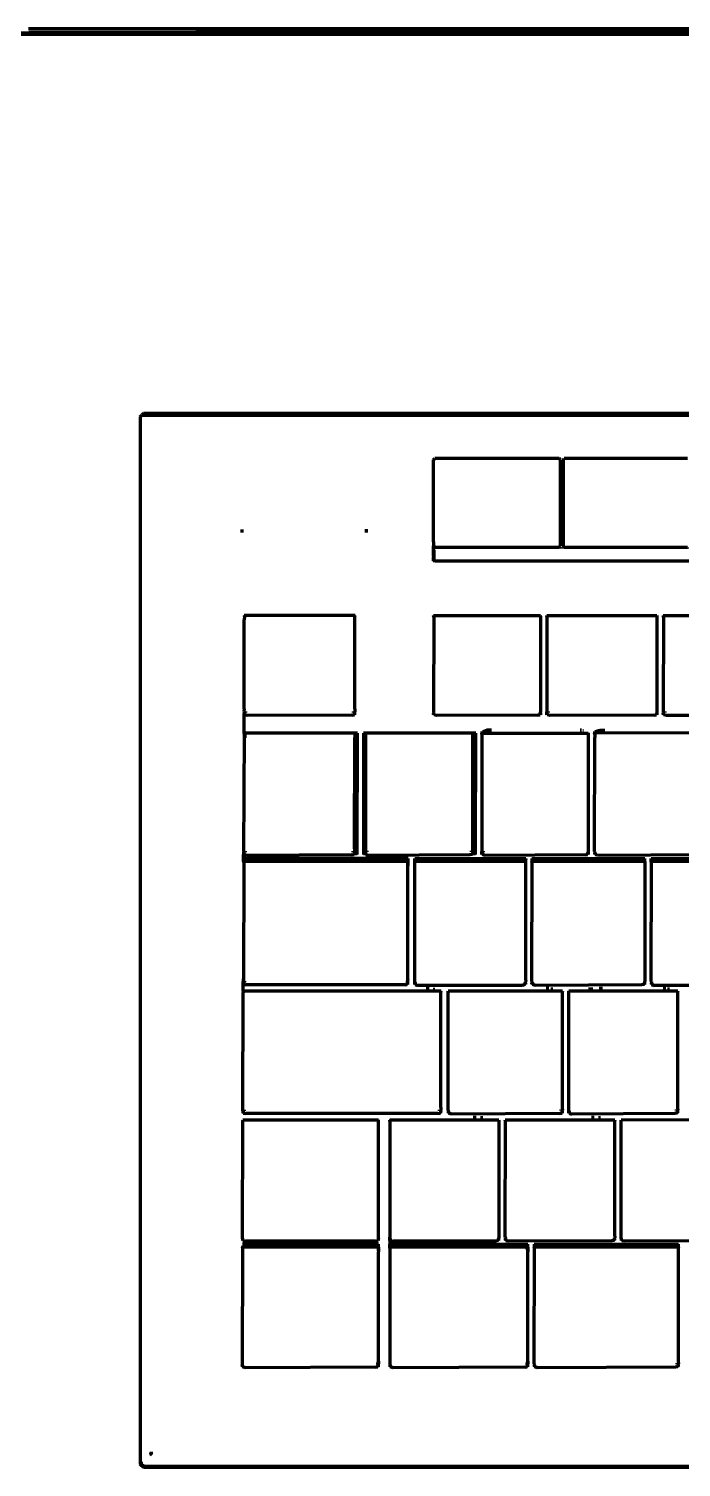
# Model space of a CAD drawing. Header units: millimetres. Extents: x 4307 to 31003, y 2809 to 20009.
# Drawn here: x 13671.7 to 13743.6, y 8685.8 to 8844.1 of the extents above; entities that cross this region are included whole.
import ezdxf

# ---------------------------------------------------------------- set-up
doc = ezdxf.new("R2010")
doc.units = ezdxf.units.MM
doc.layers.add('ProfileEdges', color=7, linetype='Continuous')

msp = doc.modelspace()

# ---------------------------------------------------------------- linework, layer by layer
for p, q in [((13716.43, 8786.99), (13716.43, 8787.09)), ((13918.2, 8786.99), (13716.43, 8786.99)), ((13716.43, 8786.8), (13716.43, 8785.66)), ((13716.43, 8785.66), (13918.2, 8785.66)), ((13695.43, 8768.98), (13695.78, 8768.98)), ((13695.43, 8768.65), (13695.52, 8768.64)), ((13695.52, 8768.64), (13707.31, 8768.61)), ((13707.31, 8768.98), (13707.65, 8768.98)), ((13707.56, 8768.64), (13707.65, 8768.65)), ((13716.29, 8768.98), (13716.38, 8768.98)), ((13716.38, 8768.64), (13716.29, 8768.65)), ((13727.72, 8768.61), (13716.38, 8768.64)), ((13727.98, 8768.98), (13728.07, 8768.98)), ((13728.07, 8768.65), (13727.98, 8768.64)), ((13728.75, 8768.98), (13729.09, 8768.98)), ((13728.84, 8768.64), (13728.75, 8768.65)), ((13740.55, 8768.61), (13728.84, 8768.64)), ((13740.81, 8768.98), (13740.89, 8768.98)), ((13740.89, 8768.65), (13740.81, 8768.64)), ((13741.58, 8768.98), (13741.92, 8768.98)), ((13741.66, 8768.64), (13741.58, 8768.65)), ((13753.68, 8768.61), (13741.66, 8768.64)), ((13695.39, 8753.58), (13695.73, 8753.58)), ((13695.39, 8753.25), (13695.47, 8753.25)), ((13695.47, 8753.25), (13695.73, 8753.25)), ((13707.28, 8753.58), (13707.6, 8753.58)), ((13707.28, 8753.25), (13707.54, 8753.25)), ((13707.54, 8753.25), (13707.89, 8753.25)), ((13707.6, 8753.58), (13707.89, 8753.58)), ((13708.82, 8753.58), (13708.57, 8753.58)), ((13708.57, 8753.25), (13708.88, 8753.25)), ((13709.14, 8753.58), (13708.82, 8753.58)), ((13708.88, 8753.25), (13709.14, 8753.25)), ((13720.63, 8753.58), (13720.3, 8753.58)), ((13720.3, 8753.25), (13720.56, 8753.25)), ((13720.56, 8753.25), (13720.93, 8753.25)), ((13720.93, 8753.58), (13720.63, 8753.58)), ((13721.6, 8753.58), (13721.94, 8753.58)), ((13721.68, 8753.25), (13721.6, 8753.25)), ((13721.94, 8753.25), (13721.68, 8753.25)), ((13733.24, 8753.25), (13732.98, 8753.25)), ((13733.24, 8753.58), (13733.32, 8753.58)), ((13733.32, 8753.25), (13733.24, 8753.25)), ((13734.01, 8753.25), (13734.1, 8753.25)), ((13695.34, 8738.96), (13695.43, 8738.96)), ((13695.35, 8739.29), (13695.42, 8739.29)), ((13695.42, 8739.29), (13695.69, 8739.29)), ((13713.34, 8738.97), (13713.47, 8738.96)), ((13713.4, 8739.29), (13713.47, 8739.29)), ((13714.22, 8739.29), (13714.31, 8739.29)), ((13714.22, 8738.96), (13714.31, 8738.96)), ((13714.31, 8738.96), (13726.36, 8738.96)), ((13726.36, 8738.96), (13726.44, 8738.96)), ((13727.21, 8739.29), (13727.13, 8739.29)), ((13727.13, 8738.96), (13727.21, 8738.96)), ((13727.21, 8738.96), (13739.22, 8738.92)), ((13739.56, 8739.29), (13739.48, 8739.29)), ((13739.48, 8738.96), (13739.56, 8738.96)), ((13740.25, 8738.96), (13740.33, 8738.96)), ((13740.33, 8738.96), (13752.74, 8738.96)), ((13695.3, 8724.79), (13695.39, 8724.79)), ((13695.39, 8725.12), (13695.65, 8725.12)), ((13716.75, 8725.12), (13717.1, 8725.12)), ((13717.01, 8724.79), (13717.1, 8724.79)), ((13717.89, 8724.79), (13717.98, 8724.79)), ((13717.98, 8724.79), (13730.15, 8724.75)), ((13730.49, 8725.12), (13730.15, 8725.12)), ((13730.41, 8724.79), (13730.49, 8724.79)), ((13731.26, 8725.12), (13731.18, 8725.12)), ((13731.18, 8724.79), (13731.26, 8724.79)), ((13731.26, 8724.79), (13742.84, 8724.75)), ((13743.18, 8725.12), (13742.84, 8725.12)), ((13743.1, 8724.79), (13743.18, 8724.79)), ((13695.26, 8711.13), (13695.35, 8711.13)), ((13695.26, 8710.79), (13695.35, 8710.79)), ((13695.35, 8710.79), (13695.6, 8710.79)), ((13709.89, 8710.79), (13710.15, 8710.79)), ((13710.15, 8710.79), (13710.24, 8710.79)), ((13711.55, 8711.13), (13711.47, 8711.13)), ((13711.47, 8710.79), (13711.55, 8710.79)), ((13711.55, 8710.79), (13711.81, 8710.79)), ((13723.15, 8710.79), (13723.41, 8710.79)), ((13723.5, 8711.13), (13723.41, 8711.13)), ((13723.41, 8710.79), (13723.5, 8710.79)), ((13724.27, 8711.13), (13724.18, 8711.13)), ((13724.18, 8710.79), (13724.27, 8710.79)), ((13735.91, 8710.79), (13736.17, 8710.79)), ((13736.25, 8711.13), (13736.17, 8711.13)), ((13736.17, 8710.79), (13736.25, 8710.79)), ((13737.03, 8711.13), (13736.94, 8711.13)), ((13736.94, 8710.79), (13737.03, 8710.79)), ((13695.22, 8696.87), (13695.3, 8696.87)), ((13695.3, 8696.87), (13709.89, 8696.84)), ((13710.11, 8696.89), (13710.24, 8696.87)), ((13710.17, 8697.21), (13710.24, 8697.21)), ((13711.55, 8697.21), (13711.47, 8697.21)), ((13711.47, 8696.87), (13711.55, 8696.87)), ((13711.55, 8696.87), (13726.34, 8696.84)), ((13726.55, 8696.89), (13726.68, 8696.87)), ((13726.68, 8697.21), (13726.6, 8697.21)), ((13727.45, 8697.21), (13727.37, 8697.21)), ((13727.37, 8696.87), (13727.45, 8696.87)), ((13727.45, 8696.87), (13742.91, 8696.84)), ((13743.25, 8697.21), (13742.91, 8697.21)), ((13743.16, 8696.87), (13743.25, 8696.87)), ((13685.08, 8687.34), (13685.08, 8687.31)), ((13685.08, 8687.31), (13685.13, 8687.31)), ((13685.08, 8687.31), (13685.1, 8687.11)), ((13685.13, 8687.31), (13685.23, 8687.14)), ((13684.16, 8686.3), (13684.26, 8686.17)), ((13684.26, 8686.17), (13684.26, 8686.42)), ((13684.26, 8686.17), (13684.33, 8686.12))]:
    msp.add_line(p, q)
at = {"layer": 'ProfileEdges', "lineweight": 211}
for p, q in [((13671.75, 8843.65), (13657.49, 8843.62)), ((13671.77, 8843.51), (13657.51, 8843.48)), ((14138.46, 8844.14), (13671.7, 8844.13)), ((13671.74, 8843.78), (13690.15, 8843.8)), ((13690.16, 8843.67), (13671.75, 8843.65)), ((14156.81, 8843.51), (13671.77, 8843.51)), ((13690.15, 8843.8), (13690.14, 8843.91)), ((13690.14, 8843.91), (14138.44, 8843.91)), ((13690.15, 8843.8), (13711.32, 8843.81)), ((13690.15, 8843.8), (13690.16, 8843.67)), ((13684.02, 8801.43), (13684.2, 8801.63)), ((13684.02, 8801.43), (13684.02, 8686.16)), ((13684.37, 8801.81), (13684.2, 8801.63)), ((13684.2, 8801.63), (13983.4, 8801.64)), ((13983.25, 8801.81), (13684.37, 8801.81)), ((13716.29, 8796.7), (13716.43, 8796.84)), ((13716.29, 8787.67), (13716.29, 8796.7)), ((13730.14, 8796.84), (13716.43, 8796.84)), ((13730.27, 8796.7), (13730.14, 8796.84)), ((13730.27, 8787.42), (13730.27, 8796.7)), ((13730.55, 8796.7), (13730.68, 8796.84)), ((13730.55, 8796.7), (13730.55, 8787.42)), ((13744.25, 8796.84), (13730.68, 8796.84)), ((13695.19, 8789.05), (13695.19, 8788.71)), ((13708.89, 8789.06), (13708.89, 8788.71)), ((13716.29, 8787.67), (13716.29, 8787.24)), ((13716.29, 8787.24), (13716.43, 8787.09)), ((13716.29, 8786.11), (13716.29, 8787.24)), ((13716.43, 8787.09), (13730.14, 8787.09)), ((13730.14, 8787.42), (13730.27, 8787.42)), ((13730.14, 8787.09), (13730.27, 8787.24)), ((13730.27, 8787.42), (13730.55, 8787.42)), ((13730.27, 8787.24), (13730.27, 8787.42)), ((13730.55, 8787.42), (13730.55, 8787.24)), ((13730.68, 8787.09), (13730.55, 8787.24)), ((13730.68, 8787.09), (13744.25, 8787.09)), ((13716.29, 8786.11), (13716.29, 8786)), ((13716.29, 8785.68), (13716.29, 8786)), ((13716.29, 8785.68), (13716.43, 8785.53)), ((13716.29, 8785.58), (13716.29, 8785.68)), ((13918.2, 8785.53), (13716.43, 8785.53)), ((13695.46, 8769.28), (13695.47, 8779.08)), ((13695.52, 8779.55), (13695.47, 8779.55)), ((13695.47, 8779.55), (13695.49, 8779.43)), ((13695.49, 8779.43), (13695.47, 8779.08)), ((13695.49, 8779.43), (13695.52, 8779.55)), ((13707.61, 8779.55), (13695.52, 8779.55)), ((13707.64, 8779.43), (13707.61, 8779.55)), ((13707.66, 8779.55), (13707.61, 8779.55)), ((13707.63, 8769.28), (13707.64, 8779.05)), ((13707.64, 8779.43), (13707.66, 8779.55)), ((13707.64, 8779.05), (13707.64, 8779.43)), ((13716.29, 8779.55), (13716.34, 8779.55)), ((13716.31, 8779.43), (13716.29, 8779.55)), ((13716.31, 8779.43), (13716.29, 8768.98)), ((13716.31, 8779.43), (13716.34, 8779.55)), ((13716.34, 8779.55), (13728.02, 8779.55)), ((13728.02, 8779.55), (13728.05, 8779.43)), ((13728.02, 8779.55), (13728.07, 8779.55)), ((13728.05, 8779.43), (13728.07, 8779.55)), ((13728.05, 8779.43), (13728.05, 8769.28)), ((13728.75, 8779.55), (13728.77, 8779.43)), ((13728.75, 8779.55), (13728.8, 8779.55)), ((13728.77, 8779.43), (13728.75, 8768.98)), ((13728.77, 8779.43), (13728.8, 8779.55)), ((13728.8, 8779.55), (13740.84, 8779.55)), ((13740.84, 8779.55), (13740.87, 8779.43)), ((13740.84, 8779.55), (13740.89, 8779.55)), ((13740.89, 8779.55), (13740.87, 8779.43)), ((13740.87, 8779.43), (13740.87, 8769.28)), ((13741.58, 8779.55), (13741.65, 8779.55)), ((13741.6, 8779.43), (13741.58, 8779.55)), ((13741.6, 8779.43), (13741.58, 8768.98)), ((13741.65, 8779.55), (13741.6, 8779.43)), ((13741.65, 8779.55), (13753.92, 8779.55)), ((13695.46, 8769.28), (13695.43, 8768.98)), ((13707.63, 8769.28), (13707.65, 8768.98)), ((13728.05, 8769.28), (13728.07, 8768.98)), ((13740.87, 8769.28), (13740.89, 8768.98)), ((13695.43, 8768.98), (13695.46, 8768.91)), ((13695.46, 8768.91), (13695.43, 8768.65)), ((13695.43, 8768.65), (13695.43, 8766.63)), ((13695.46, 8768.91), (13695.52, 8768.64)), ((13695.78, 8768.55), (13695.52, 8768.64)), ((13707.31, 8768.61), (13695.78, 8768.55)), ((13707.31, 8768.61), (13707.56, 8768.64)), ((13707.56, 8768.64), (13707.63, 8768.91)), ((13707.63, 8768.91), (13707.65, 8768.98)), ((13707.65, 8768.65), (13707.63, 8768.91)), ((13716.29, 8768.98), (13716.31, 8768.91)), ((13716.29, 8768.65), (13716.31, 8768.91)), ((13716.38, 8768.64), (13716.31, 8768.91)), ((13716.63, 8768.55), (13716.38, 8768.64)), ((13727.72, 8768.61), (13716.63, 8768.55)), ((13727.72, 8768.61), (13727.98, 8768.64)), ((13727.98, 8768.64), (13728.05, 8768.91)), ((13728.05, 8768.91), (13728.07, 8768.98)), ((13728.05, 8768.91), (13728.07, 8768.65)), ((13728.77, 8768.91), (13728.75, 8768.98)), ((13728.75, 8768.65), (13728.77, 8768.91)), ((13728.84, 8768.64), (13728.77, 8768.91)), ((13729.09, 8768.55), (13728.84, 8768.64)), ((13740.55, 8768.61), (13729.09, 8768.55)), ((13740.55, 8768.61), (13740.81, 8768.64)), ((13740.87, 8768.91), (13740.81, 8768.64)), ((13740.89, 8768.98), (13740.87, 8768.91)), ((13740.87, 8768.91), (13740.89, 8768.65)), ((13741.58, 8768.98), (13741.6, 8768.91)), ((13741.58, 8768.65), (13741.6, 8768.91)), ((13741.66, 8768.64), (13741.6, 8768.91)), ((13741.92, 8768.55), (13741.66, 8768.64)), ((13753.68, 8768.61), (13741.92, 8768.55)), ((13695.45, 8766.51), (13695.39, 8753.58)), ((13695.48, 8766.63), (13695.43, 8766.63)), ((13695.43, 8766.63), (13695.45, 8766.51)), ((13695.48, 8766.63), (13695.45, 8766.51)), ((13695.51, 8766.63), (13695.48, 8766.63)), ((13695.51, 8766.63), (13695.51, 8766.44)), ((13707.6, 8766.63), (13695.51, 8766.63)), ((13695.51, 8766.44), (13695.51, 8766.12)), ((13707.6, 8766.63), (13707.62, 8766.51)), ((13707.92, 8766.63), (13707.6, 8766.63)), ((13707.6, 8753.89), (13707.62, 8766.13)), ((13707.62, 8766.51), (13707.62, 8766.13)), ((13707.89, 8753.58), (13707.92, 8766.63)), ((13708.6, 8766.63), (13708.57, 8753.58)), ((13708.87, 8766.63), (13708.6, 8766.63)), ((13708.87, 8766.63), (13708.82, 8766.51)), ((13708.82, 8766.51), (13708.82, 8753.58)), ((13720.6, 8766.63), (13708.87, 8766.63)), ((13720.6, 8766.63), (13720.63, 8766.51)), ((13720.95, 8766.63), (13720.6, 8766.63)), ((13720.63, 8753.58), (13720.63, 8766.51)), ((13720.93, 8753.58), (13720.95, 8766.63)), ((13721.6, 8766.81), (13721.6, 8766.63)), ((13721.6, 8766.63), (13721.67, 8766.63)), ((13721.62, 8766.51), (13721.6, 8766.63)), ((13721.62, 8766.51), (13721.6, 8753.58)), ((13721.67, 8766.63), (13721.62, 8766.51)), ((13721.67, 8766.63), (13733.28, 8766.63)), ((13721.73, 8766.76), (13721.68, 8766.65)), ((13721.94, 8766.86), (13721.73, 8766.76)), ((13722.36, 8766.86), (13721.94, 8766.86)), ((13722.67, 8766.96), (13722.13, 8766.96)), ((13732.57, 8766.96), (13732.45, 8766.96)), ((13732.79, 8766.86), (13732.71, 8766.86)), ((13733.27, 8766.65), (13733.28, 8766.63)), ((13733.28, 8766.63), (13733.3, 8766.51)), ((13733.28, 8766.63), (13733.32, 8766.63)), ((13733.32, 8766.63), (13733.3, 8766.51)), ((13733.3, 8766.51), (13733.3, 8753.89)), ((13734.01, 8766.81), (13734.01, 8766.63)), ((13734.06, 8766.63), (13734.01, 8766.63)), ((13734.03, 8766.51), (13734.01, 8766.63)), ((13734.01, 8753.58), (13734.03, 8766.13)), ((13734.06, 8766.63), (13734.03, 8766.51)), ((13734.03, 8766.51), (13734.03, 8766.13)), ((13734.1, 8766.77), (13734.06, 8766.63)), ((13746.34, 8766.65), (13734.06, 8766.63)), ((13734.1, 8766.77), (13734.35, 8766.86)), ((13734.82, 8766.86), (13734.35, 8766.86)), ((13734.58, 8766.96), (13735.15, 8766.96)), ((13695.39, 8753.58), (13695.41, 8753.51)), ((13695.41, 8753.51), (13695.39, 8753.25)), ((13695.39, 8752.83), (13695.39, 8753.25)), ((13695.47, 8753.25), (13695.41, 8753.51)), ((13695.73, 8753.16), (13695.47, 8753.25)), ((13707.28, 8753.21), (13695.73, 8753.16)), ((13707.28, 8753.21), (13707.54, 8753.25)), ((13707.6, 8753.51), (13707.54, 8753.25)), ((13707.6, 8753.89), (13707.6, 8753.58)), ((13707.6, 8753.58), (13707.6, 8753.51)), ((13707.89, 8753.25), (13707.89, 8753.58)), ((13708.57, 8753.58), (13708.57, 8753.25)), ((13708.82, 8753.58), (13708.82, 8753.51)), ((13708.88, 8753.25), (13708.82, 8753.51)), ((13708.88, 8753.25), (13709.14, 8753.16)), ((13720.3, 8753.21), (13709.14, 8753.16)), ((13720.56, 8753.25), (13720.3, 8753.21)), ((13720.63, 8753.51), (13720.56, 8753.25)), ((13720.63, 8753.58), (13720.63, 8753.51)), ((13720.93, 8753.25), (13720.93, 8753.58)), ((13721.62, 8753.51), (13721.6, 8753.58)), ((13721.6, 8753.25), (13721.62, 8753.51)), ((13721.62, 8753.51), (13721.68, 8753.25)), ((13721.94, 8753.16), (13721.68, 8753.25)), ((13732.98, 8753.21), (13721.94, 8753.16)), ((13732.98, 8753.21), (13733.24, 8753.25)), ((13733.24, 8753.25), (13733.3, 8753.51)), ((13733.3, 8753.89), (13733.32, 8753.58)), ((13733.32, 8753.58), (13733.3, 8753.51)), ((13733.3, 8753.51), (13733.32, 8753.25)), ((13734.01, 8753.58), (13734.03, 8753.51)), ((13734.03, 8753.51), (13734.01, 8753.25)), ((13734.03, 8753.51), (13734.1, 8753.25)), ((13734.1, 8753.25), (13734.2, 8753.25)), ((13734.35, 8753.16), (13734.2, 8753.25)), ((13746.05, 8753.21), (13734.35, 8753.16)), ((13695.41, 8752), (13695.37, 8739.59)), ((13713.49, 8752.83), (13695.39, 8752.83)), ((13695.39, 8752.5), (13695.39, 8752.83)), ((13695.43, 8752.5), (13695.39, 8752.5)), ((13695.39, 8752.5), (13695.41, 8752.38)), ((13695.41, 8752.38), (13695.43, 8752.5)), ((13695.41, 8752.38), (13695.41, 8752)), ((13695.43, 8752.5), (13695.47, 8752.64)), ((13713.42, 8752.5), (13695.43, 8752.5)), ((13695.73, 8752.68), (13695.47, 8752.64)), ((13713.15, 8752.68), (13695.73, 8752.68)), ((13713.15, 8752.68), (13713.4, 8752.64)), ((13713.4, 8752.64), (13713.42, 8752.5)), ((13713.42, 8752.5), (13713.47, 8752)), ((13713.49, 8752.5), (13713.42, 8752.5)), ((13713.45, 8739.59), (13713.47, 8752)), ((13713.47, 8752), (13713.49, 8752.5)), ((13713.49, 8752.5), (13713.49, 8752.83)), ((13714.22, 8752.83), (13726.44, 8752.83)), ((13714.22, 8752.5), (13714.22, 8752.83)), ((13714.27, 8752.5), (13714.22, 8752.5)), ((13714.24, 8752.38), (13714.22, 8752.5)), ((13714.22, 8739.29), (13714.24, 8752.38)), ((13714.27, 8752.5), (13714.24, 8752.38)), ((13714.31, 8752.64), (13714.27, 8752.5)), ((13726.39, 8752.5), (13714.27, 8752.5)), ((13714.31, 8752.64), (13714.57, 8752.73)), ((13726.1, 8752.68), (13714.57, 8752.73)), ((13726.1, 8752.68), (13726.36, 8752.64)), ((13726.36, 8752.64), (13726.39, 8752.5)), ((13726.44, 8752.83), (13726.39, 8752.5)), ((13726.39, 8752.5), (13726.42, 8752.38)), ((13726.44, 8752.5), (13726.39, 8752.5)), ((13726.42, 8752.38), (13726.44, 8752.5)), ((13726.42, 8752.38), (13726.42, 8739.59)), ((13726.44, 8752.5), (13726.44, 8752.83)), ((13727.13, 8752.83), (13727.13, 8752.5)), ((13727.13, 8752.83), (13739.56, 8752.83)), ((13727.15, 8752.38), (13727.13, 8752.5)), ((13727.18, 8752.5), (13727.13, 8752.5)), ((13727.13, 8739.29), (13727.15, 8752.38)), ((13727.15, 8752.38), (13727.18, 8752.5)), ((13727.18, 8752.5), (13727.21, 8752.64)), ((13739.51, 8752.5), (13727.18, 8752.5)), ((13727.21, 8752.64), (13727.47, 8752.73)), ((13739.22, 8752.73), (13727.47, 8752.73)), ((13739.48, 8752.64), (13739.22, 8752.73)), ((13739.51, 8752.5), (13739.48, 8752.64)), ((13739.56, 8752.5), (13739.51, 8752.5)), ((13739.54, 8752.38), (13739.51, 8752.5)), ((13739.56, 8752.5), (13739.54, 8752.38)), ((13739.54, 8752.38), (13739.54, 8739.59)), ((13739.56, 8752.5), (13739.56, 8752.83)), ((13740.25, 8752.83), (13752.82, 8752.83)), ((13740.25, 8752.5), (13740.25, 8752.83)), ((13740.3, 8752.5), (13740.25, 8752.5)), ((13740.27, 8752.38), (13740.25, 8752.5)), ((13740.25, 8739.29), (13740.27, 8752.38)), ((13740.27, 8752.38), (13740.3, 8752.5)), ((13740.3, 8752.5), (13740.33, 8752.64)), ((13752.77, 8752.5), (13740.3, 8752.5)), ((13740.33, 8752.64), (13740.59, 8752.73)), ((13752.48, 8752.68), (13740.59, 8752.73)), ((13695.34, 8738.96), (13695.35, 8739.29)), ((13695.34, 8738.21), (13695.34, 8738.96)), ((13695.37, 8739.59), (13695.35, 8739.29)), ((13695.42, 8739.29), (13695.37, 8739.59)), ((13695.43, 8739.2), (13695.42, 8739.29)), ((13695.43, 8739.2), (13695.43, 8738.96)), ((13695.43, 8738.96), (13695.69, 8738.92)), ((13713.13, 8738.92), (13713.34, 8738.97)), ((13713.38, 8739.2), (13713.34, 8738.97)), ((13713.4, 8739.29), (13713.38, 8739.2)), ((13713.45, 8739.59), (13713.4, 8739.29)), ((13713.47, 8739.29), (13713.45, 8739.59)), ((13713.47, 8738.96), (13713.47, 8739.29)), ((13714.24, 8739.22), (13714.22, 8739.29)), ((13714.22, 8738.96), (13714.24, 8739.22)), ((13714.24, 8739.22), (13714.31, 8738.96)), ((13714.31, 8738.96), (13714.57, 8738.86)), ((13726.36, 8738.96), (13726.1, 8738.86)), ((13726.36, 8738.96), (13726.42, 8739.22)), ((13726.42, 8739.59), (13726.44, 8739.29)), ((13726.44, 8739.29), (13726.42, 8739.22)), ((13726.44, 8738.96), (13726.42, 8739.22)), ((13727.15, 8739.22), (13727.13, 8739.29)), ((13727.13, 8738.96), (13727.15, 8739.22)), ((13727.15, 8739.22), (13727.21, 8738.96)), ((13727.47, 8738.86), (13727.21, 8738.96)), ((13739.48, 8738.96), (13739.22, 8738.92)), ((13739.48, 8738.96), (13739.54, 8739.22)), ((13739.54, 8739.59), (13739.56, 8739.29)), ((13739.54, 8739.22), (13739.56, 8739.29)), ((13739.56, 8738.96), (13739.54, 8739.22)), ((13740.27, 8739.22), (13740.25, 8739.29)), ((13740.27, 8739.22), (13740.25, 8738.96)), ((13740.27, 8739.22), (13740.33, 8738.96)), ((13740.33, 8738.96), (13740.59, 8738.86)), ((13695.32, 8725.05), (13695.36, 8738.09)), ((13695.39, 8738.21), (13695.34, 8738.21)), ((13695.34, 8738.21), (13695.36, 8738.09)), ((13695.39, 8738.21), (13695.36, 8738.09)), ((13717.07, 8738.21), (13695.39, 8738.21)), ((13713.13, 8738.92), (13695.69, 8738.92)), ((13726.1, 8738.86), (13714.57, 8738.86)), ((13715.83, 8738.54), (13715.49, 8738.54)), ((13716.42, 8738.39), (13716.24, 8738.39)), ((13717.07, 8738.21), (13717.1, 8738.09)), ((13717.12, 8738.21), (13717.07, 8738.21)), ((13717.08, 8725.42), (13717.1, 8737.71)), ((13717.1, 8738.09), (13717.12, 8738.21)), ((13717.1, 8737.71), (13717.1, 8738.09)), ((13717.91, 8738.09), (13717.89, 8738.21)), ((13717.94, 8738.21), (13717.89, 8738.21)), ((13717.89, 8725.12), (13717.91, 8738.09)), ((13717.91, 8738.09), (13717.94, 8738.21)), ((13730.44, 8738.22), (13717.94, 8738.21)), ((13739.22, 8738.92), (13727.47, 8738.86)), ((13728.69, 8738.54), (13728.99, 8738.54)), ((13729.43, 8738.44), (13729.22, 8738.44)), ((13730.47, 8738.09), (13730.44, 8738.22)), ((13730.49, 8738.21), (13730.44, 8738.22)), ((13730.49, 8738.21), (13730.47, 8738.09)), ((13730.47, 8738.09), (13730.47, 8725.42)), ((13731.18, 8738.26), (13731.18, 8738.21)), ((13731.23, 8738.21), (13731.18, 8738.21)), ((13731.2, 8738.09), (13731.18, 8738.21)), ((13731.18, 8725.12), (13731.2, 8738.09)), ((13731.2, 8738.09), (13731.23, 8738.21)), ((13731.23, 8738.21), (13731.24, 8738.27)), ((13743.13, 8738.22), (13731.23, 8738.21)), ((13733.82, 8738.44), (13733.35, 8738.44)), ((13734.53, 8738.54), (13734.91, 8738.54)), ((13752.48, 8738.86), (13740.59, 8738.86)), ((13741.57, 8738.54), (13741.88, 8738.54)), ((13742.26, 8738.44), (13742.04, 8738.44)), ((13743.16, 8738.09), (13743.13, 8738.22)), ((13743.18, 8738.21), (13743.13, 8738.22)), ((13743.18, 8738.21), (13743.16, 8738.09)), ((13743.16, 8738.09), (13743.16, 8725.42)), ((13695.32, 8725.05), (13695.3, 8724.79)), ((13695.32, 8725.05), (13695.39, 8724.79)), ((13695.39, 8724.79), (13695.64, 8724.75)), ((13716.75, 8724.75), (13695.64, 8724.75)), ((13716.75, 8724.75), (13717.01, 8724.79)), ((13717.08, 8725.05), (13717.01, 8724.79)), ((13717.08, 8725.42), (13717.1, 8725.12)), ((13717.08, 8725.05), (13717.1, 8725.12)), ((13717.1, 8724.79), (13717.08, 8725.05)), ((13717.89, 8725.12), (13717.91, 8725.05)), ((13717.91, 8725.05), (13717.89, 8724.79)), ((13717.91, 8725.05), (13717.98, 8724.79)), ((13718.24, 8724.69), (13717.98, 8724.79)), ((13730.15, 8724.75), (13718.24, 8724.69)), ((13730.15, 8724.75), (13730.41, 8724.79)), ((13730.47, 8725.05), (13730.41, 8724.79)), ((13730.47, 8725.42), (13730.49, 8725.12)), ((13730.49, 8725.12), (13730.47, 8725.05)), ((13730.49, 8724.79), (13730.47, 8725.05)), ((13731.2, 8725.05), (13731.18, 8725.12)), ((13731.18, 8724.79), (13731.2, 8725.05)), ((13731.2, 8725.05), (13731.26, 8724.79)), ((13731.26, 8724.79), (13731.52, 8724.69)), ((13742.84, 8724.75), (13731.52, 8724.69)), ((13743.1, 8724.79), (13742.84, 8724.75)), ((13743.16, 8725.05), (13743.1, 8724.79)), ((13743.16, 8725.42), (13743.18, 8725.12)), ((13743.18, 8725.12), (13743.16, 8725.05)), ((13743.18, 8724.79), (13743.16, 8725.05)), ((13695.28, 8711.43), (13695.32, 8723.54)), ((13695.35, 8724.04), (13695.3, 8724.04)), ((13695.3, 8724.04), (13695.32, 8723.92)), ((13695.32, 8723.92), (13695.35, 8724.04)), ((13695.32, 8723.54), (13695.32, 8723.92)), ((13710.19, 8724.04), (13695.35, 8724.04)), ((13710.22, 8723.92), (13710.19, 8724.04)), ((13710.24, 8724.04), (13710.19, 8724.04)), ((13710.22, 8723.92), (13710.24, 8724.04)), ((13710.22, 8711.05), (13710.22, 8723.92)), ((13711.49, 8723.92), (13711.47, 8724.04)), ((13711.54, 8724.04), (13711.47, 8724.04)), ((13711.54, 8724.04), (13711.49, 8723.92)), ((13711.49, 8723.92), (13711.49, 8711.43)), ((13723.44, 8724.04), (13711.54, 8724.04)), ((13720.65, 8724.37), (13721, 8724.37)), ((13721.73, 8724.27), (13721.48, 8724.27)), ((13723.44, 8724.04), (13723.47, 8723.92)), ((13723.5, 8724.04), (13723.44, 8724.04)), ((13723.5, 8724.04), (13723.47, 8723.92)), ((13723.47, 8723.92), (13723.47, 8711.43)), ((13724.2, 8723.92), (13724.18, 8724.04)), ((13724.23, 8724.04), (13724.18, 8724.04)), ((13724.18, 8711.13), (13724.2, 8723.92)), ((13724.2, 8723.92), (13724.23, 8724.04)), ((13736.2, 8724.04), (13724.23, 8724.04)), ((13733.69, 8724.37), (13733.99, 8724.37)), ((13734.66, 8724.27), (13734.44, 8724.27)), ((13736.2, 8724.04), (13736.23, 8723.92)), ((13736.25, 8724.04), (13736.2, 8724.04)), ((13736.25, 8724.04), (13736.23, 8723.92)), ((13736.23, 8723.92), (13736.23, 8711.43)), ((13736.99, 8724.04), (13736.94, 8724.04)), ((13736.96, 8723.92), (13736.94, 8724.04)), ((13736.94, 8711.13), (13736.96, 8723.92)), ((13736.96, 8723.92), (13736.99, 8724.04)), ((13749.4, 8724.05), (13736.99, 8724.04)), ((13695.26, 8711.13), (13695.28, 8711.43)), ((13695.28, 8711.05), (13695.26, 8711.13)), ((13695.28, 8711.05), (13695.26, 8710.79)), ((13695.35, 8710.79), (13695.28, 8711.05)), ((13695.35, 8710.79), (13695.6, 8710.7)), ((13709.89, 8710.7), (13695.6, 8710.7)), ((13709.89, 8710.7), (13710.15, 8710.79)), ((13710.22, 8711.05), (13710.15, 8710.79)), ((13710.24, 8710.79), (13710.22, 8711.05)), ((13711.49, 8711.43), (13711.47, 8711.13)), ((13711.49, 8711.05), (13711.47, 8711.13)), ((13711.47, 8710.79), (13711.49, 8711.05)), ((13711.47, 8710.79), (13711.47, 8710.38)), ((13711.49, 8711.05), (13711.55, 8710.79)), ((13711.55, 8710.79), (13711.81, 8710.7)), ((13723.15, 8710.7), (13711.81, 8710.7)), ((13723.41, 8710.79), (13723.15, 8710.7)), ((13723.41, 8710.79), (13723.47, 8711.05)), ((13723.47, 8711.43), (13723.5, 8711.13)), ((13723.5, 8711.13), (13723.47, 8711.05)), ((13723.5, 8710.79), (13723.47, 8711.05)), ((13724.18, 8711.13), (13724.2, 8711.05)), ((13724.2, 8711.05), (13724.18, 8710.79)), ((13724.27, 8710.79), (13724.2, 8711.05)), ((13724.27, 8710.79), (13724.37, 8710.79)), ((13724.37, 8710.79), (13724.52, 8710.7)), ((13735.91, 8710.75), (13724.52, 8710.7)), ((13736.17, 8710.79), (13735.91, 8710.75)), ((13736.17, 8710.79), (13736.23, 8711.05)), ((13736.23, 8711.43), (13736.25, 8711.13)), ((13736.25, 8711.13), (13736.23, 8711.05)), ((13736.25, 8710.79), (13736.23, 8711.05)), ((13736.96, 8711.05), (13736.94, 8711.13)), ((13736.96, 8711.05), (13736.94, 8710.79)), ((13737.03, 8710.79), (13736.96, 8711.05)), ((13737.03, 8710.79), (13737.13, 8710.79)), ((13737.28, 8710.7), (13737.13, 8710.79)), ((13749.17, 8710.75), (13737.28, 8710.7)), ((13695.28, 8709.92), (13695.24, 8697.13)), ((13710.24, 8710.38), (13695.26, 8710.38)), ((13695.31, 8710.04), (13695.26, 8710.04)), ((13695.26, 8710.04), (13695.28, 8709.92)), ((13695.28, 8709.92), (13695.31, 8710.04)), ((13695.31, 8710.04), (13695.34, 8710.19)), ((13710.17, 8710.04), (13695.31, 8710.04)), ((13695.6, 8710.28), (13695.34, 8710.19)), ((13709.89, 8710.28), (13695.6, 8710.28)), ((13709.89, 8710.28), (13710.15, 8710.19)), ((13710.15, 8710.19), (13710.17, 8710.04)), ((13710.17, 8710.04), (13710.22, 8709.55)), ((13710.24, 8710.04), (13710.17, 8710.04)), ((13710.24, 8710.04), (13710.22, 8709.55)), ((13710.22, 8697.51), (13710.22, 8709.55)), ((13710.24, 8710.04), (13710.24, 8710.38)), ((13711.47, 8710.38), (13726.68, 8710.38)), ((13711.47, 8710.04), (13711.47, 8710.38)), ((13711.54, 8710.04), (13711.47, 8710.04)), ((13711.49, 8709.92), (13711.47, 8710.04)), ((13711.49, 8709.92), (13711.47, 8697.21)), ((13711.54, 8710.04), (13711.49, 8709.92)), ((13711.59, 8710.17), (13711.54, 8710.04)), ((13726.6, 8710.04), (13711.54, 8710.04)), ((13711.81, 8710.28), (13711.59, 8710.17)), ((13726.34, 8710.28), (13711.81, 8710.28)), ((13726.6, 8710.19), (13726.34, 8710.28)), ((13726.6, 8710.19), (13726.6, 8710.04)), ((13726.68, 8710.04), (13726.6, 8710.04)), ((13726.6, 8709.85), (13726.6, 8710.04)), ((13726.6, 8709.85), (13726.66, 8709.55)), ((13726.68, 8710.04), (13726.66, 8709.55)), ((13726.66, 8697.51), (13726.66, 8709.55)), ((13726.68, 8710.04), (13726.68, 8710.38)), ((13727.37, 8710.38), (13727.37, 8710.04)), ((13727.37, 8710.38), (13743.25, 8710.38)), ((13727.42, 8710.04), (13727.37, 8710.04)), ((13727.39, 8709.92), (13727.37, 8710.04)), ((13727.37, 8697.21), (13727.39, 8709.92)), ((13727.39, 8709.92), (13727.42, 8710.04)), ((13727.42, 8710.04), (13727.45, 8710.19)), ((13743.2, 8710.04), (13727.42, 8710.04)), ((13727.71, 8710.22), (13727.45, 8710.19)), ((13742.91, 8710.22), (13727.71, 8710.22)), ((13743.16, 8710.19), (13742.91, 8710.22)), ((13743.16, 8710.19), (13743.2, 8710.04)), ((13743.2, 8710.04), (13743.23, 8709.92)), ((13743.25, 8710.04), (13743.2, 8710.04)), ((13743.25, 8710.04), (13743.23, 8709.92)), ((13743.23, 8709.92), (13743.23, 8697.51)), ((13743.25, 8710.04), (13743.25, 8710.38)), ((13695.24, 8697.13), (13695.22, 8696.87)), ((13695.3, 8696.87), (13695.24, 8697.13)), ((13695.56, 8696.78), (13695.3, 8696.87)), ((13709.89, 8696.84), (13695.56, 8696.78)), ((13709.89, 8696.84), (13710.11, 8696.89)), ((13710.15, 8697.12), (13710.11, 8696.89)), ((13710.15, 8697.12), (13710.17, 8697.21)), ((13710.17, 8697.21), (13710.22, 8697.51)), ((13710.22, 8697.51), (13710.24, 8697.21)), ((13710.24, 8696.87), (13710.24, 8697.21)), ((13711.47, 8697.21), (13711.49, 8697.13)), ((13711.49, 8697.13), (13711.47, 8696.87)), ((13711.49, 8697.13), (13711.55, 8696.87)), ((13711.81, 8696.78), (13711.55, 8696.87)), ((13726.34, 8696.84), (13711.81, 8696.78)), ((13726.34, 8696.84), (13726.55, 8696.89)), ((13726.6, 8697.12), (13726.55, 8696.89)), ((13726.6, 8697.21), (13726.66, 8697.51)), ((13726.6, 8697.12), (13726.6, 8697.21)), ((13726.66, 8697.51), (13726.68, 8697.21)), ((13726.68, 8696.87), (13726.68, 8697.21)), ((13727.37, 8697.21), (13727.39, 8697.13)), ((13727.39, 8697.13), (13727.37, 8696.87)), ((13727.45, 8696.87), (13727.39, 8697.13)), ((13727.71, 8696.78), (13727.45, 8696.87)), ((13742.91, 8696.84), (13727.71, 8696.78)), ((13743.16, 8696.87), (13742.91, 8696.84)), ((13743.23, 8697.13), (13743.16, 8696.87)), ((13743.23, 8697.51), (13743.25, 8697.21)), ((13743.23, 8697.13), (13743.25, 8697.21)), ((13743.25, 8696.87), (13743.23, 8697.13)), ((13685.13, 8687.4), (13685.13, 8687.31)), ((13685.23, 8687.27), (13685.13, 8687.31)), ((13685.23, 8687.51), (13685.23, 8687.27)), ((13685.23, 8687.27), (13685.28, 8687.19)), ((13684.2, 8685.97), (13684.02, 8686.16)), ((13684.05, 8686.18), (13684.22, 8685.99)), ((13684.24, 8685.97), (13684.2, 8685.97)), ((13684.24, 8685.97), (13684.37, 8685.83)), ((13684.46, 8685.97), (13684.24, 8685.97)), ((13684.37, 8685.83), (13983.25, 8685.83)), ((13684.46, 8685.97), (13684.49, 8685.93)), ((13684.49, 8685.93), (13983.13, 8685.93))]:
    msp.add_line(p, q, dxfattribs=at)

doc.saveas('drawing.dxf')
